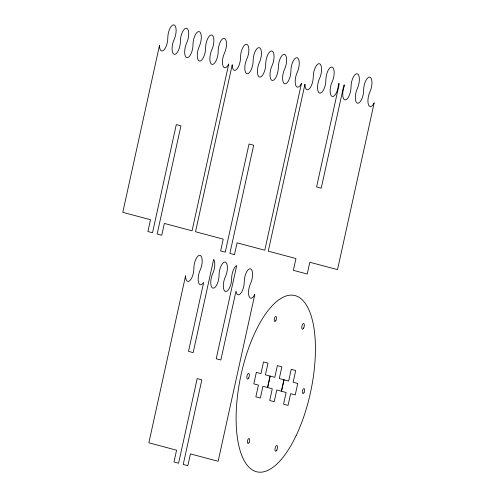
<?xml version="1.0" encoding="UTF-8"?>
<svg xmlns="http://www.w3.org/2000/svg" width="497" height="497" viewBox="0 0 497 497"><rect width="100%" height="100%" fill="white"/><g stroke="black" fill="none" stroke-linecap="round" stroke-linejoin="round"><path stroke-width="0.75" d="M159.475 45.482L122.79 212.337L150.498 219.73L147.907 231.534L152.511 232.764L176.292 124.61L180.933 125.847L157.151 234L161.761 235.23L164.352 223.426L192.059 230.825L228.744 63.964A9.468 3.759 -78.1 0 1 223.035 66.026A9.468 3.759 -78.1 0 1 224.482 53.042A9.468 3.759 -78.1 0 0 224.383 38.337A9.468 3.759 -78.1 0 0 218.183 51.365A9.468 3.759 -78.1 0 1 211.989 64.386A9.468 3.759 -78.1 0 1 211.884 49.681A9.468 3.759 -78.1 0 0 211.784 34.976A9.468 3.759 -78.1 0 0 205.59 48.004A9.468 3.759 -78.1 0 1 199.39 61.025A9.468 3.759 -78.1 0 1 199.291 46.32A9.468 3.759 -78.1 0 0 199.191 31.615A9.468 3.759 -78.1 0 0 192.998 44.643A9.468 3.759 -78.1 0 1 186.797 57.664A9.468 3.759 -78.1 0 1 186.698 42.959A9.468 3.759 -78.1 0 0 186.599 28.254A9.468 3.759 -78.1 0 0 180.399 41.282A9.468 3.759 -78.1 0 1 174.205 54.303A9.468 3.759 -78.1 0 1 174.105 39.598A9.468 3.759 -78.1 0 0 174.006 24.893A9.468 3.759 -78.1 0 0 167.806 37.921A9.468 3.759 -78.1 0 1 163.699 50.191A9.468 3.759 -78.1 0 1 159.475 45.482M185.549 275.941L148.864 442.796L176.572 450.189L173.975 461.993L178.585 463.216L197.191 378.59L201.832 379.832L183.225 464.459L187.829 465.689L190.426 453.885L218.133 461.284L254.818 294.423A9.468 3.759 -78.1 0 1 249.109 296.479A9.468 3.759 -78.1 0 1 250.55 283.501A9.468 3.759 -78.1 0 0 250.451 268.796A9.468 3.759 -78.1 0 0 244.257 281.824A9.468 3.759 -78.1 0 1 240.573 293.665A9.468 3.759 -78.1 0 1 236.025 291.018L220.854 360.002L216.214 358.766L236.709 265.553A9.468 3.759 -78.1 0 0 231.664 278.463A9.468 3.759 -78.1 0 1 225.464 291.484A9.468 3.759 -78.1 0 1 225.365 276.779A9.468 3.759 -78.1 0 0 225.265 262.074A9.468 3.759 -78.1 0 0 219.065 275.102A9.468 3.759 -78.1 0 1 212.871 288.123A9.468 3.759 -78.1 0 1 212.772 273.418A9.468 3.759 -78.1 0 0 213.642 259.403L193.147 352.609L188.506 351.373L203.677 282.389A9.468 3.759 -78.1 0 1 198.533 282.445A9.468 3.759 -78.1 0 1 200.173 270.057A9.468 3.759 -78.1 0 0 200.074 255.352A9.468 3.759 -78.1 0 0 193.88 268.38A9.468 3.759 -78.1 0 1 189.773 280.65A9.468 3.759 -78.1 0 1 185.549 275.941M232.211 64.89L195.52 231.745L223.228 239.138L220.637 250.942L225.24 252.165L249.022 144.018L253.663 145.254L229.881 253.408L234.491 254.638L237.081 242.834L264.789 250.227L301.48 83.372A9.468 3.759 -78.1 0 1 295.765 85.428A9.468 3.759 -78.1 0 1 297.212 72.45A9.468 3.759 -78.1 0 0 297.113 57.745A9.468 3.759 -78.1 0 0 290.913 70.767A9.468 3.759 -78.1 0 1 284.719 83.794A9.468 3.759 -78.1 0 1 284.619 69.089A9.468 3.759 -78.1 0 0 284.52 54.384A9.468 3.759 -78.1 0 0 278.32 67.406A9.468 3.759 -78.1 0 1 272.126 80.433A9.468 3.759 -78.1 0 1 272.027 65.728A9.468 3.759 -78.1 0 0 271.921 51.023A9.468 3.759 -78.1 0 0 265.727 64.051A9.468 3.759 -78.1 0 1 259.527 77.072A9.468 3.759 -78.1 0 1 259.428 62.367A9.468 3.759 -78.1 0 0 259.328 47.662A9.468 3.759 -78.1 0 0 253.135 60.69A9.468 3.759 -78.1 0 1 246.934 73.711A9.468 3.759 -78.1 0 1 246.835 59.006A9.468 3.759 -78.1 0 0 246.736 44.301A9.468 3.759 -78.1 0 0 240.536 57.329A9.468 3.759 -78.1 0 1 236.429 69.599A9.468 3.759 -78.1 0 1 232.211 64.89M304.941 84.297L268.256 251.153L295.963 258.546L293.367 270.343L307.221 274.04L309.817 262.242L337.525 269.635L374.21 102.78A9.468 3.759 -78.1 0 1 368.501 104.836A9.468 3.759 -78.1 0 1 369.942 91.858A9.468 3.759 -78.1 0 0 369.843 77.153A9.468 3.759 -78.1 0 0 363.649 90.174A9.468 3.759 -78.1 0 1 357.449 103.202A9.468 3.759 -78.1 0 1 357.349 88.497A9.468 3.759 -78.1 0 0 357.25 73.792A9.468 3.759 -78.1 0 0 351.05 86.813A9.468 3.759 -78.1 0 1 344.856 99.841A9.468 3.759 -78.1 0 1 344.756 85.136L343.93 84.912L321.224 188.189L316.583 186.947L339.289 83.676L338.457 83.453A9.468 3.759 -78.1 0 1 332.263 96.48A9.468 3.759 -78.1 0 1 332.164 81.775A9.468 3.759 -78.1 0 0 332.058 67.07A9.468 3.759 -78.1 0 0 325.864 80.092A9.468 3.759 -78.1 0 1 319.664 93.119A9.468 3.759 -78.1 0 1 319.565 78.414A9.468 3.759 -78.1 0 0 319.465 63.709A9.468 3.759 -78.1 0 0 313.272 76.737A9.468 3.759 -78.1 0 1 309.165 89.006A9.468 3.759 -78.1 0 1 304.941 84.297M256.334 372.415L253.818 383.864L258.421 385.088L255.849 396.805L260.353 398.004L262.925 386.293L267.529 387.523L270.051 376.074L265.441 374.844L268.02 363.133L263.516 361.934L260.937 373.645L256.334 372.415M270.188 376.111L267.672 387.561L272.275 388.791L269.703 400.501L274.207 401.7L276.779 389.99L281.383 391.22L283.905 379.77L279.295 378.54L281.874 366.829L277.369 365.63L274.791 377.341L270.188 376.111M284.042 379.807L281.526 391.257L286.129 392.487L283.557 404.198L288.055 405.397L290.633 393.686L295.237 394.916L297.753 383.467L293.149 382.236L295.721 370.526L291.223 369.327L288.645 381.037L284.042 379.807M296.1 435.695A90.168 35.803 -78.1 0 0 295.143 295.616A90.168 35.803 -78.1 0 0 236.112 419.685A90.168 35.803 -78.1 0 0 296.1 435.695M248.73 377.937A2.883 1.143 -78.1 0 0 248.699 373.452A2.883 1.143 -78.1 0 0 246.81 377.422A2.883 1.143 -78.1 0 0 248.73 377.937M249.09 442.429A2.522 1 -78.1 0 0 249.059 438.503A2.522 1 -78.1 0 0 247.407 441.982A2.522 1 -78.1 0 0 249.09 442.429M276.879 450.027A2.883 1.143 -78.1 0 0 276.848 445.548A2.883 1.143 -78.1 0 0 274.959 449.518A2.883 1.143 -78.1 0 0 276.879 450.027M304.065 392.512A2.522 1 -78.1 0 0 304.034 388.592A2.522 1 -78.1 0 0 302.381 392.065A2.522 1 -78.1 0 0 304.065 392.512M303.704 328.026A2.883 1.143 -78.1 0 0 303.673 323.541A2.883 1.143 -78.1 0 0 301.785 327.511A2.883 1.143 -78.1 0 0 303.704 328.026M275.916 320.422A2.522 1 -78.1 0 0 275.885 316.502A2.522 1 -78.1 0 0 274.232 319.975A2.522 1 -78.1 0 0 275.916 320.422"/></g></svg>
